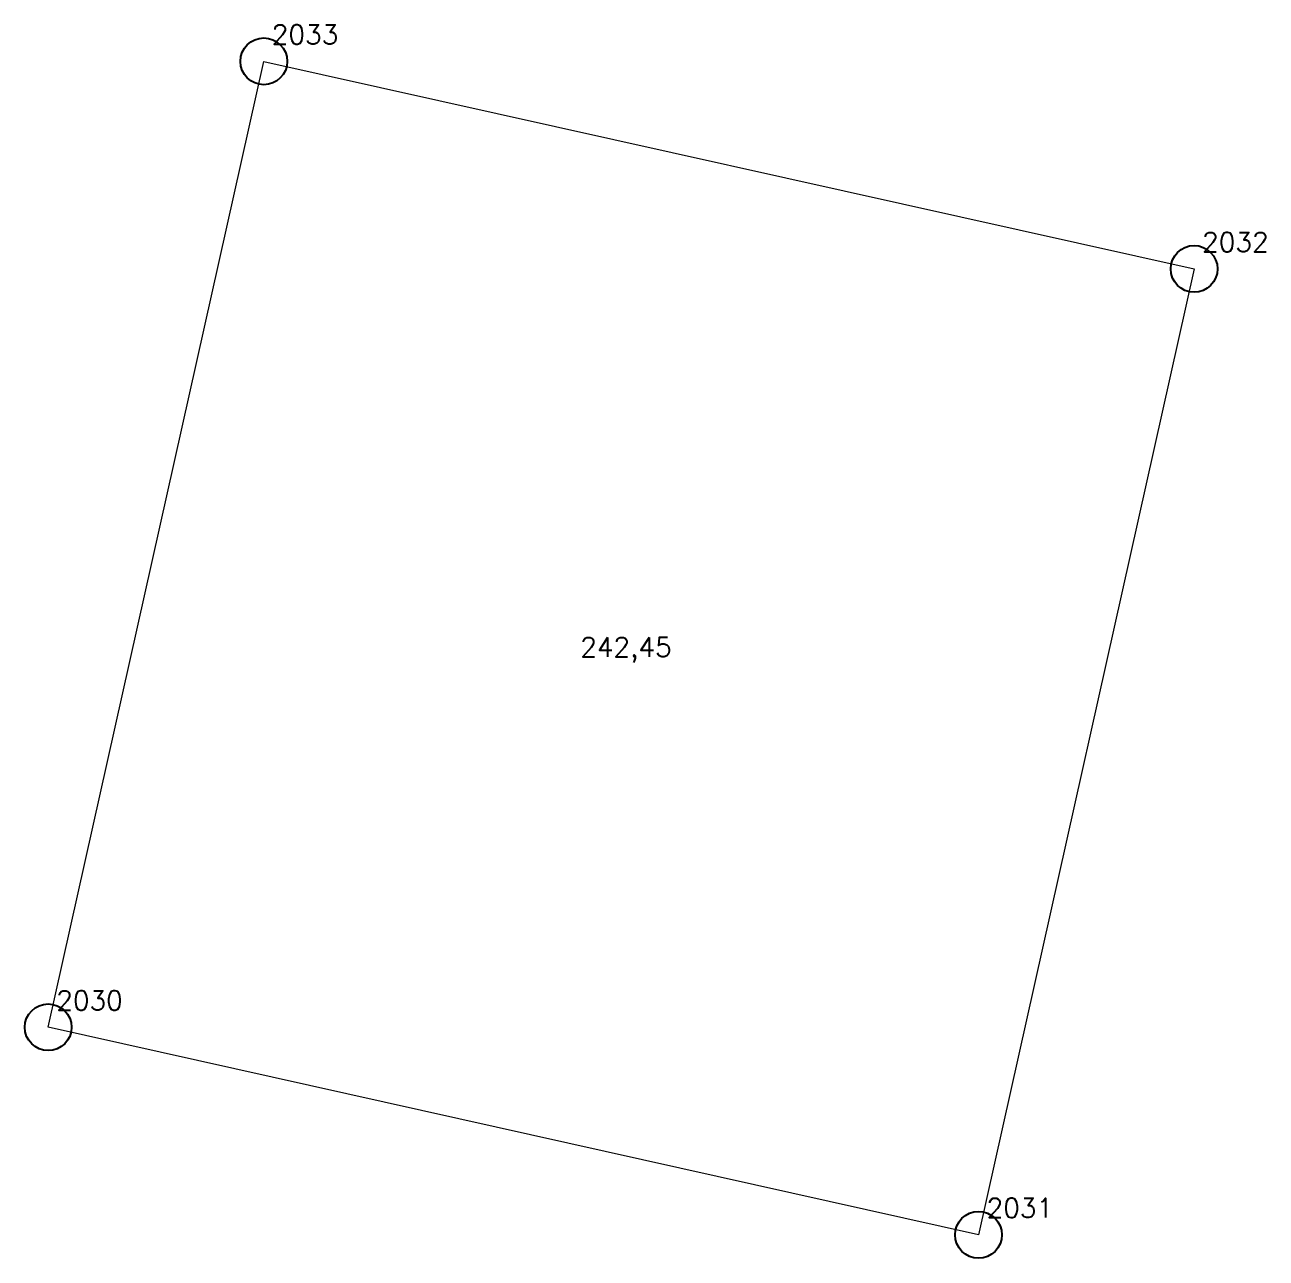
# Model space of a CAD drawing. Extents: x 1390702 to 1399289, y 354783 to 361029.
# Drawn here: x 1394662.95 to 1394682.85, y 358824.89 to 358844.66 of the extents above; entities that cross this region are included whole.
import ezdxf

# ---------------------------------------------------------------- set-up
doc = ezdxf.new("R2010")
doc.units = 0
doc.header["$PDMODE"] = 33
doc.header["$PDSIZE"] = 0.75
doc.layers.add('7 - разработанные границы территорий окн', color=7, linetype='Continuous')
doc.styles.get("Standard").update_dxf_attribs({"font": 'simplex.shx'})

msp = doc.modelspace()

# ---------------------------------------------------------------- linework, layer by layer
at = {"layer": '7 - разработанные границы территорий окн', "color": 7, "lineweight": 20}
msp.add_lwpolyline([(1394663.322, 358828.59), (1394666.778, 358844.078), (1394681.693, 358840.75), (1394678.237, 358825.262), (1394663.322, 358828.59)], close=True, dxfattribs=at)
at = {"layer": '7 - разработанные границы территорий окн'}
for p in [(1394666.778, 358844.078), (1394681.693, 358840.75), (1394663.322, 358828.59), (1394678.237, 358825.262)]:
    msp.add_point(p, dxfattribs=at)

# ---------------------------------------------------------------- texts
at = {"layer": '7 - разработанные границы территорий окн', "color": 7}
for s, p in [('2033', (1394666.907, 358844.353)), ('2032', (1394681.822, 358841.025)), ('242,45', (1394671.851, 358834.531)), ('2030', (1394663.451, 358828.865)), ('2031', (1394678.366, 358825.537))]:
    msp.add_text(s, height=0.3111, dxfattribs=at).set_placement(p)

doc.saveas('drawing.dxf')
